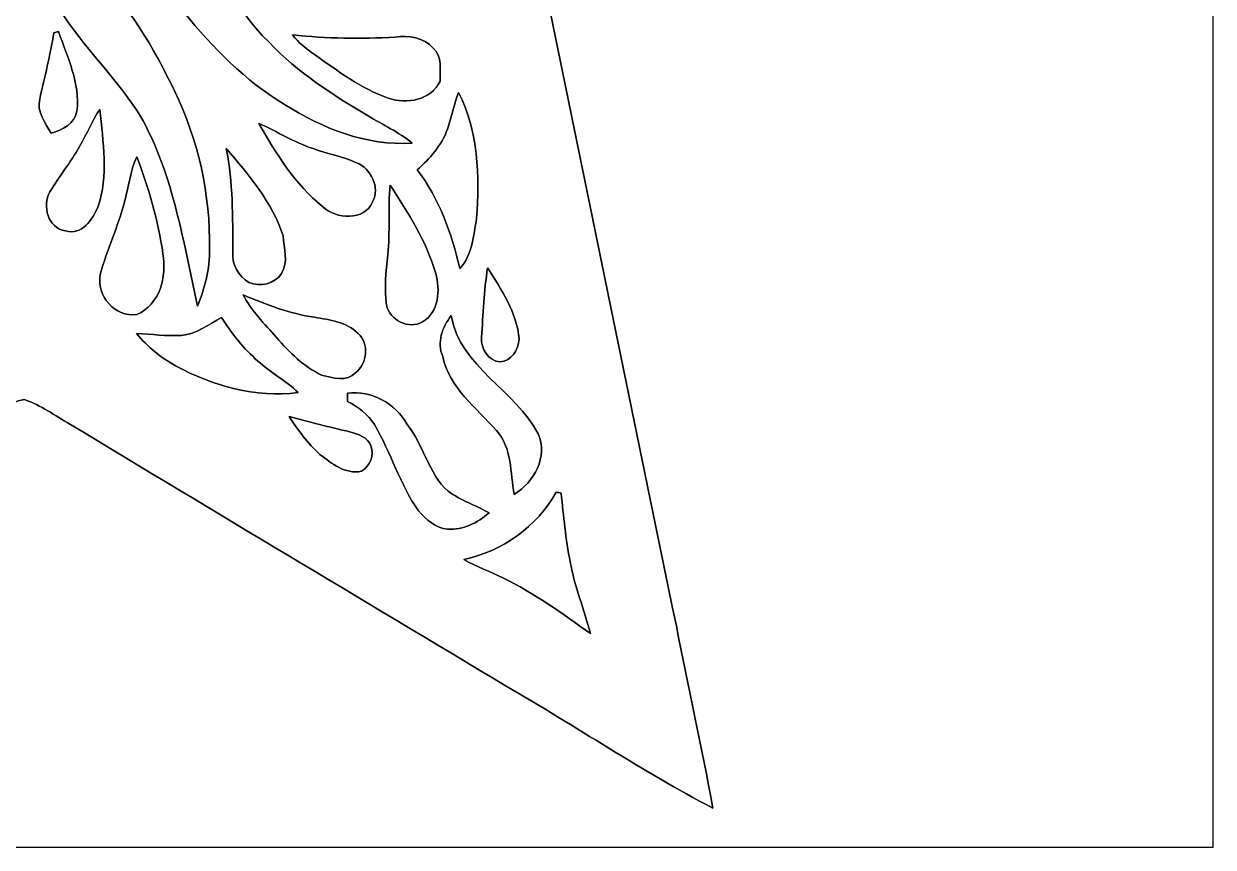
# Model space of a CAD drawing. Header units: centimetres. Extents: x -16.8 to 16.8, y -16.7 to 16.7.
# Drawn here: x 0.01 to 16.77, y -16.67 to -5.06 of the extents above; entities that cross this region are included whole.
import ezdxf

# ---------------------------------------------------------------- set-up
doc = ezdxf.new("R2010")
doc.units = ezdxf.units.CM
doc.header["$MEASUREMENT"] = 0
doc.layers.add('Layer 1', color=7, linetype='Continuous')

msp = doc.modelspace()

# ---------------------------------------------------------------- linework, layer by layer
at = {"layer": 'Layer 1', "color": 7}
for points, knots in [([(-16.77458, 16.66875), (-16.77458, 16.66875), (16.77458, 16.66875), (16.77458, 16.66875), (16.77458, 16.66875), (16.77458, 16.66875), (16.77458, -16.66875), (16.77458, -16.66875), (16.77458, -16.66875), (16.77458, -16.66875), (-16.77458, -16.66875), (-16.77458, -16.66875), (-16.77458, -16.66875), (-16.77458, -16.66875), (-16.77458, 16.66875), (-16.77458, 16.66875), (-16.77458, 16.66875), (-16.77458, 16.66875), (-16.77458, 16.66875), (-16.77458, 16.66875)], [0, 0, 0, 0, 0.16666667, 0.16666667, 0.16666667, 0.16666667, 0.33333333, 0.33333333, 0.33333333, 0.33333333, 0.5, 0.5, 0.5, 0.5, 0.66666667, 0.66666667, 0.66666667, 0.66666667, 1, 1, 1, 1]), ([(-0.05186, 14.8336), (-1.55893, 11.31958), (-3.06246, 7.8038), (-4.56918, 4.28942), (-4.56918, 4.28942), (-7.79992, 3.91583), (-11.0363, 3.59198), (-14.2681, 3.22651), (-14.2681, 3.22651), (-14.74893, 3.17183), (-15.23753, 3.15913), (-15.70778, 3.03495), (-15.70778, 3.03495), (-14.58489, 1.95474), (-13.42496, 0.91334), (-12.29713, -0.16193), (-12.29713, -0.16193), (-10.71598, -1.62631), (-9.15035, -3.10727), (-7.56779, -4.56988), (-7.56779, -4.56988), (-7.48947, -4.63938), (-7.38011, -4.73393), (-7.41821, -4.85387), (-7.41821, -4.85387), (-7.96431, -7.47536), (-8.48995, -10.10144), (-9.03746, -12.72293), (-9.03746, -12.72293), (-9.26042, -13.8557), (-9.51618, -14.98247), (-9.72079, -16.11877), (-9.72079, -16.11877), (-8.77464, -15.62029), (-7.88388, -15.02551), (-6.96031, -14.48788), (-6.96031, -14.48788), (-4.74592, -13.1639), (-2.53189, -11.83922), (-0.3242, -10.50431), (-0.3242, -10.50431), (-0.21519, -10.44998), (-0.10936, -10.36602), (0.01517, -10.35791), (0.01517, -10.35791), (0.24553, -10.43764), (0.44626, -10.58086), (0.65511, -10.70363), (0.65511, -10.70363), (2.70193, -11.93976), (4.75368, -13.16743), (6.80473, -14.39616), (6.80473, -14.39616), (7.78157, -14.96131), (8.72031, -15.59207), (9.71938, -16.11842), (9.71938, -16.11842), (9.56804, -15.25834), (9.36872, -14.40744), (9.20609, -13.54949), (9.20609, -13.54949), (8.59896, -10.61685), (8.00171, -7.68244), (7.3974, -4.74945), (7.3974, -4.74945), (9.28229, -2.96545), (11.1887, -1.20509), (13.08029, 0.57185), (13.08029, 0.57185), (13.95166, 1.39771), (14.85089, 2.19428), (15.70708, 3.0353), (15.70708, 3.0353), (15.36982, 3.15278), (15.00928, 3.15701), (14.65827, 3.1937), (14.65827, 3.1937), (11.29594, 3.56623), (7.93256, 3.92642), (4.56918, 4.28942), (4.56918, 4.28942), (3.06176, 7.8038), (1.56281, 11.32099), (0.05186, 14.8336), (0.05186, 14.8336), (0.02575, 14.8336), (-0.02611, 14.8336), (-0.05186, 14.8336)], [0, 0, 0, 0, 0.04347826, 0.04347826, 0.04347826, 0.04347826, 0.08695652, 0.08695652, 0.08695652, 0.08695652, 0.13043478, 0.13043478, 0.13043478, 0.13043478, 0.17391304, 0.17391304, 0.17391304, 0.17391304, 0.2173913, 0.2173913, 0.2173913, 0.2173913, 0.26086957, 0.26086957, 0.26086957, 0.26086957, 0.30434783, 0.30434783, 0.30434783, 0.30434783, 0.34782609, 0.34782609, 0.34782609, 0.34782609, 0.39130435, 0.39130435, 0.39130435, 0.39130435, 0.43478261, 0.43478261, 0.43478261, 0.43478261, 0.47826087, 0.47826087, 0.47826087, 0.47826087, 0.52173913, 0.52173913, 0.52173913, 0.52173913, 0.56521739, 0.56521739, 0.56521739, 0.56521739, 0.60869565, 0.60869565, 0.60869565, 0.60869565, 0.65217391, 0.65217391, 0.65217391, 0.65217391, 0.69565217, 0.69565217, 0.69565217, 0.69565217, 0.73913043, 0.73913043, 0.73913043, 0.73913043, 0.7826087, 0.7826087, 0.7826087, 0.7826087, 0.82608696, 0.82608696, 0.82608696, 0.82608696, 0.86956522, 0.86956522, 0.86956522, 0.86956522, 0.91304348, 0.91304348, 0.91304348, 0.91304348, 1, 1, 1, 1]), ([(1.53882, -3.54048), (1.50883, -3.37749), (1.65206, -3.20781), (1.81363, -3.19581), (1.81363, -3.19581), (1.98755, -3.25967), (2.12266, -3.40431), (2.24578, -3.53871), (2.24578, -3.53871), (2.69452, -4.10351), (2.93617, -4.81471), (3.46322, -5.32059), (3.46322, -5.32059), (3.86397, -5.74534), (4.36104, -6.06143), (4.85916, -6.35811), (4.85916, -6.35811), (5.06801, -6.48335), (5.29237, -6.58671), (5.48252, -6.74158), (5.48252, -6.74158), (4.83658, -6.78498), (4.21816, -6.5345), (3.68159, -6.19831), (3.68159, -6.19831), (3.12949, -5.8614), (2.66806, -5.39821), (2.26377, -4.89797), (2.26377, -4.89797), (1.95474, -4.4898), (1.61466, -4.06294), (1.53882, -3.54048)], [0, 0, 0, 0, 0.11111111, 0.11111111, 0.11111111, 0.11111111, 0.22222222, 0.22222222, 0.22222222, 0.22222222, 0.33333333, 0.33333333, 0.33333333, 0.33333333, 0.44444444, 0.44444444, 0.44444444, 0.44444444, 0.55555556, 0.55555556, 0.55555556, 0.55555556, 0.66666667, 0.66666667, 0.66666667, 0.66666667, 0.77777778, 0.77777778, 0.77777778, 0.77777778, 1, 1, 1, 1]), ([(0.41628, -4.191), (0.60501, -4.06576), (0.82127, -4.19594), (0.97084, -4.32012), (0.97084, -4.32012), (1.48625, -4.78331), (1.83762, -5.39609), (2.1336, -6.01521), (2.1336, -6.01521), (2.47015, -6.70313), (2.6356, -7.47254), (2.62608, -8.23771), (2.62608, -8.23771), (2.62819, -8.51429), (2.56046, -8.78628), (2.45428, -9.04028), (2.45428, -9.04028), (2.24472, -8.09907), (2.10714, -7.10812), (1.59491, -6.27098), (1.59491, -6.27098), (1.23649, -5.74287), (0.76482, -5.29766), (0.44132, -4.74486), (0.44132, -4.74486), (0.35736, -4.58611), (0.25576, -4.33317), (0.41628, -4.191)], [0, 0, 0, 0, 0.125, 0.125, 0.125, 0.125, 0.25, 0.25, 0.25, 0.25, 0.375, 0.375, 0.375, 0.375, 0.5, 0.5, 0.5, 0.5, 0.625, 0.625, 0.625, 0.625, 0.75, 0.75, 0.75, 0.75, 1, 1, 1, 1]), ([(0.42898, -5.18724), (0.44556, -5.18266), (0.47907, -5.17384), (0.49565, -5.16961), (0.49565, -5.16961), (0.62124, -5.53332), (0.80292, -5.89456), (0.75494, -6.29285), (0.75494, -6.29285), (0.72249, -6.47065), (0.54892, -6.55814), (0.39194, -6.60294), (0.39194, -6.60294), (0.30833, -6.45936), (0.18556, -6.29814), (0.23001, -6.12281), (0.23001, -6.12281), (0.30092, -5.81166), (0.37994, -5.50228), (0.42898, -5.18724)], [0, 0, 0, 0, 0.16666667, 0.16666667, 0.16666667, 0.16666667, 0.33333333, 0.33333333, 0.33333333, 0.33333333, 0.5, 0.5, 0.5, 0.5, 0.66666667, 0.66666667, 0.66666667, 0.66666667, 1, 1, 1, 1]), ([(3.79554, -5.21688), (4.27567, -5.26697), (4.75862, -5.27756), (5.24087, -5.24792), (5.24087, -5.24792), (5.42996, -5.22287), (5.64727, -5.24898), (5.77744, -5.40526), (5.77744, -5.40526), (5.91679, -5.51603), (5.86493, -5.71606), (5.87622, -5.86916), (5.87622, -5.86916), (5.74463, -6.13622), (5.40526, -6.20077), (5.14491, -6.10729), (5.14491, -6.10729), (4.75968, -5.97641), (4.43371, -5.72347), (4.10457, -5.4931), (4.10457, -5.4931), (3.98886, -5.4162), (3.8802, -5.3273), (3.79554, -5.21688)], [0, 0, 0, 0, 0.14285714, 0.14285714, 0.14285714, 0.14285714, 0.28571429, 0.28571429, 0.28571429, 0.28571429, 0.42857143, 0.42857143, 0.42857143, 0.42857143, 0.57142857, 0.57142857, 0.57142857, 0.57142857, 0.71428571, 0.71428571, 0.71428571, 0.71428571, 1, 1, 1, 1]), ([(5.97923, -6.54791), (6.03391, -6.37469), (6.06954, -6.19584), (6.13622, -6.02686), (6.13622, -6.02686), (6.41315, -6.57119), (6.43079, -7.20725), (6.39022, -7.80309), (6.39022, -7.80309), (6.34506, -8.0451), (6.32848, -8.31956), (6.15491, -8.51076), (6.15491, -8.51076), (6.03356, -8.01582), (5.86705, -7.52546), (5.55061, -7.11835), (5.55061, -7.11835), (5.73017, -6.96136), (5.89668, -6.7758), (5.97923, -6.54791)], [0, 0, 0, 0, 0.16666667, 0.16666667, 0.16666667, 0.16666667, 0.33333333, 0.33333333, 0.33333333, 0.33333333, 0.5, 0.5, 0.5, 0.5, 0.66666667, 0.66666667, 0.66666667, 0.66666667, 1, 1, 1, 1]), ([(0.79163, -6.79062), (0.89641, -6.62093), (0.96167, -6.42902), (1.07985, -6.26745), (1.07985, -6.26745), (1.11831, -6.72112), (1.2065, -7.20266), (1.04916, -7.64328), (1.04916, -7.64328), (0.97543, -7.82426), (0.82479, -8.04616), (0.59337, -7.97877), (0.59337, -7.97877), (0.34713, -7.9442), (0.26211, -7.62494), (0.375, -7.42985), (0.375, -7.42985), (0.50553, -7.21113), (0.6664, -7.01252), (0.79163, -6.79062)], [0, 0, 0, 0, 0.16666667, 0.16666667, 0.16666667, 0.16666667, 0.33333333, 0.33333333, 0.33333333, 0.33333333, 0.5, 0.5, 0.5, 0.5, 0.66666667, 0.66666667, 0.66666667, 0.66666667, 1, 1, 1, 1]), ([(3.3214, -6.46606), (3.57717, -6.58001), (3.81706, -6.731), (4.08411, -6.82025), (4.08411, -6.82025), (4.2866, -6.89151), (4.49968, -6.93173), (4.69724, -7.01816), (4.69724, -7.01816), (4.90044, -7.0993), (5.03096, -7.36741), (4.92407, -7.56885), (4.92407, -7.56885), (4.81012, -7.84331), (4.40584, -7.81897), (4.21781, -7.63482), (4.21781, -7.63482), (3.83258, -7.32402), (3.56129, -6.89398), (3.3214, -6.46606)], [0, 0, 0, 0, 0.16666667, 0.16666667, 0.16666667, 0.16666667, 0.33333333, 0.33333333, 0.33333333, 0.33333333, 0.5, 0.5, 0.5, 0.5, 0.66666667, 0.66666667, 0.66666667, 0.66666667, 1, 1, 1, 1]), ([(2.85997, -6.81849), (3.17923, -7.18714), (3.50908, -7.57802), (3.66183, -8.04933), (3.66183, -8.04933), (3.677, -8.21937), (3.73733, -8.42116), (3.63996, -8.57885), (3.63996, -8.57885), (3.5493, -8.72984), (3.33657, -8.77429), (3.18029, -8.70867), (3.18029, -8.70867), (3.03459, -8.61977), (2.93229, -8.44797), (2.95451, -8.27264), (2.95451, -8.27264), (2.94993, -7.7851), (2.95734, -7.29791), (2.85997, -6.81849)], [0, 0, 0, 0, 0.16666667, 0.16666667, 0.16666667, 0.16666667, 0.33333333, 0.33333333, 0.33333333, 0.33333333, 0.5, 0.5, 0.5, 0.5, 0.66666667, 0.66666667, 0.66666667, 0.66666667, 1, 1, 1, 1]), ([(1.42487, -7.57484), (1.48414, -7.36212), (1.50424, -7.13705), (1.60055, -6.93632), (1.60055, -6.93632), (1.76812, -7.37764), (1.90182, -7.83519), (1.9685, -8.30333), (1.9685, -8.30333), (2.01789, -8.6233), (1.9304, -9.02088), (1.59949, -9.15776), (1.59949, -9.15776), (1.29187, -9.20362), (1.02129, -8.89318), (1.08444, -8.59367), (1.08444, -8.59367), (1.17687, -8.24724), (1.33456, -7.92198), (1.42487, -7.57484)], [0, 0, 0, 0, 0.16666667, 0.16666667, 0.16666667, 0.16666667, 0.33333333, 0.33333333, 0.33333333, 0.33333333, 0.5, 0.5, 0.5, 0.5, 0.66666667, 0.66666667, 0.66666667, 0.66666667, 1, 1, 1, 1]), ([(5.17207, -7.33319), (5.4229, -7.72654), (5.68431, -8.12553), (5.81342, -8.5792), (5.81342, -8.5792), (5.87939, -8.81133), (5.85964, -9.12812), (5.62857, -9.26289), (5.62857, -9.26289), (5.4296, -9.37719), (5.16819, -9.23607), (5.11845, -9.02723), (5.11845, -9.02723), (5.08776, -8.79087), (5.10857, -8.55345), (5.1375, -8.3185), (5.1375, -8.3185), (5.17384, -7.99077), (5.1375, -7.66057), (5.17207, -7.33319)], [0, 0, 0, 0, 0.16666667, 0.16666667, 0.16666667, 0.16666667, 0.33333333, 0.33333333, 0.33333333, 0.33333333, 0.5, 0.5, 0.5, 0.5, 0.66666667, 0.66666667, 0.66666667, 0.66666667, 1, 1, 1, 1]), ([(6.45795, -9.48408), (6.48476, -9.15599), (6.49076, -8.82509), (6.54544, -8.50018), (6.54544, -8.50018), (6.73735, -8.81168), (6.96031, -9.12848), (6.98959, -9.5056), (6.98959, -9.5056), (6.98288, -9.65271), (6.88022, -9.81745), (6.72042, -9.82451), (6.72042, -9.82451), (6.55144, -9.81816), (6.45089, -9.63824), (6.45795, -9.48408)], [0, 0, 0, 0, 0.2, 0.2, 0.2, 0.2, 0.4, 0.4, 0.4, 0.4, 0.6, 0.6, 0.6, 0.6, 1, 1, 1, 1]), ([(3.0988, -8.88294), (3.42336, -9.01735), (3.75426, -9.14894), (4.10492, -9.19692), (4.10492, -9.19692), (4.31765, -9.23713), (4.55965, -9.26077), (4.7184, -9.42799), (4.7184, -9.42799), (4.87856, -9.56557), (4.85034, -9.85167), (4.68559, -9.9762), (4.68559, -9.9762), (4.56847, -10.11096), (4.3494, -10.05734), (4.20511, -10.01148), (4.20511, -10.01148), (3.9497, -9.89683), (3.75003, -9.69045), (3.56941, -9.48302), (3.56941, -9.48302), (3.40219, -9.29146), (3.21663, -9.11084), (3.0988, -8.88294)], [0, 0, 0, 0, 0.14285714, 0.14285714, 0.14285714, 0.14285714, 0.28571429, 0.28571429, 0.28571429, 0.28571429, 0.42857143, 0.42857143, 0.42857143, 0.42857143, 0.57142857, 0.57142857, 0.57142857, 0.57142857, 0.71428571, 0.71428571, 0.71428571, 0.71428571, 1, 1, 1, 1]), ([(2.22814, -9.45374), (2.43981, -9.43504), (2.61373, -9.30063), (2.79329, -9.20115), (2.79329, -9.20115), (2.9397, -9.42516), (3.10339, -9.64036), (3.30764, -9.81534), (3.30764, -9.81534), (3.48474, -9.97867), (3.70276, -10.09191), (3.87632, -10.25948), (3.87632, -10.25948), (3.27448, -10.33498), (2.67264, -10.16741), (2.14665, -9.88307), (2.14665, -9.88307), (1.9371, -9.76595), (1.7459, -9.61425), (1.59702, -9.42552), (1.59702, -9.42552), (1.80728, -9.43857), (2.01648, -9.46326), (2.22814, -9.45374)], [0, 0, 0, 0, 0.14285714, 0.14285714, 0.14285714, 0.14285714, 0.28571429, 0.28571429, 0.28571429, 0.28571429, 0.42857143, 0.42857143, 0.42857143, 0.42857143, 0.57142857, 0.57142857, 0.57142857, 0.57142857, 0.71428571, 0.71428571, 0.71428571, 0.71428571, 1, 1, 1, 1]), ([(5.91326, -9.75254), (5.82507, -9.55005), (5.9055, -9.33556), (6.03144, -9.17434), (6.03144, -9.17434), (6.15985, -9.90988), (6.93773, -10.21927), (7.25629, -10.84298), (7.25629, -10.84298), (7.40128, -11.16401), (7.20019, -11.5249), (6.91974, -11.69458), (6.91974, -11.69458), (6.86117, -11.3919), (6.89187, -11.03736), (6.66926, -10.79253), (6.66926, -10.79253), (6.38704, -10.47327), (6.00534, -10.19528), (5.91326, -9.75254)], [0, 0, 0, 0, 0.16666667, 0.16666667, 0.16666667, 0.16666667, 0.33333333, 0.33333333, 0.33333333, 0.33333333, 0.5, 0.5, 0.5, 0.5, 0.66666667, 0.66666667, 0.66666667, 0.66666667, 1, 1, 1, 1]), ([(4.56882, -10.2683), (4.91278, -10.21927), (5.24157, -10.414), (5.41232, -10.70928), (5.41232, -10.70928), (5.64339, -10.99961), (5.70689, -11.39578), (5.9877, -11.65049), (5.9877, -11.65049), (6.16514, -11.77749), (6.37469, -11.84875), (6.56555, -11.95282), (6.56555, -11.95282), (6.40503, -12.09463), (6.20254, -12.20294), (5.98064, -12.1853), (5.98064, -12.1853), (5.81413, -12.16695), (5.67478, -12.05195), (5.57142, -11.92812), (5.57142, -11.92812), (5.30825, -11.55206), (5.1816, -11.10368), (4.94912, -10.71139), (4.94912, -10.71139), (4.86057, -10.56322), (4.71946, -10.46233), (4.56953, -10.38507), (4.56953, -10.38507), (4.56918, -10.35579), (4.56882, -10.29758), (4.56882, -10.2683)], [0, 0, 0, 0, 0.11111111, 0.11111111, 0.11111111, 0.11111111, 0.22222222, 0.22222222, 0.22222222, 0.22222222, 0.33333333, 0.33333333, 0.33333333, 0.33333333, 0.44444444, 0.44444444, 0.44444444, 0.44444444, 0.55555556, 0.55555556, 0.55555556, 0.55555556, 0.66666667, 0.66666667, 0.66666667, 0.66666667, 0.77777778, 0.77777778, 0.77777778, 0.77777778, 1, 1, 1, 1]), ([(3.74544, -10.59709), (4.03154, -10.66906), (4.31518, -10.74808), (4.6034, -10.81334), (4.6034, -10.81334), (4.72017, -10.84086), (4.85422, -10.88849), (4.89973, -11.01196), (4.89973, -11.01196), (4.95547, -11.14707), (4.8828, -11.29736), (4.76638, -11.36862), (4.76638, -11.36862), (4.53707, -11.41412), (4.34728, -11.25961), (4.18006, -11.13084), (4.18006, -11.13084), (4.00861, -10.97668), (3.87421, -10.78653), (3.74544, -10.59709)], [0, 0, 0, 0, 0.16666667, 0.16666667, 0.16666667, 0.16666667, 0.33333333, 0.33333333, 0.33333333, 0.33333333, 0.5, 0.5, 0.5, 0.5, 0.66666667, 0.66666667, 0.66666667, 0.66666667, 1, 1, 1, 1]), ([(7.51381, -11.66424), (7.5311, -11.66707), (7.56532, -11.67271), (7.58261, -11.67589), (7.58261, -11.67589), (7.61647, -12.00044), (7.64258, -12.32676), (7.71031, -12.64708), (7.71031, -12.64708), (7.76993, -12.9921), (7.90716, -13.31666), (7.99359, -13.65497), (7.99359, -13.65497), (7.59777, -13.37733), (7.2069, -13.08735), (6.77016, -12.87674), (6.77016, -12.87674), (6.58601, -12.78149), (6.38881, -12.71446), (6.20818, -12.61216), (6.20818, -12.61216), (6.75499, -12.49751), (7.23794, -12.15108), (7.51381, -11.66424)], [0, 0, 0, 0, 0.14285714, 0.14285714, 0.14285714, 0.14285714, 0.28571429, 0.28571429, 0.28571429, 0.28571429, 0.42857143, 0.42857143, 0.42857143, 0.42857143, 0.57142857, 0.57142857, 0.57142857, 0.57142857, 0.71428571, 0.71428571, 0.71428571, 0.71428571, 1, 1, 1, 1])]:
    msp.add_open_spline(points, degree=3, knots=knots, dxfattribs=at)
at = {"layer": 'Layer 1', "color": 251}
for points, knots in [([(-0.05186, 14.8336), (-0.02611, 14.8336), (0.02575, 14.8336), (0.05186, 14.8336), (0.05186, 14.8336), (1.56281, 11.32099), (3.06176, 7.8038), (4.56918, 4.28942), (4.56918, 4.28942), (7.93256, 3.92642), (11.29594, 3.56623), (14.65827, 3.1937), (14.65827, 3.1937), (15.00928, 3.15701), (15.36982, 3.15278), (15.70708, 3.0353), (15.70708, 3.0353), (14.85089, 2.19428), (13.95166, 1.39771), (13.08029, 0.57185), (13.08029, 0.57185), (11.1887, -1.20509), (9.28229, -2.96545), (7.3974, -4.74945), (7.3974, -4.74945), (8.00171, -7.68244), (8.59896, -10.61685), (9.20609, -13.54949), (9.20609, -13.54949), (9.36872, -14.40744), (9.56804, -15.25834), (9.71938, -16.11842), (9.71938, -16.11842), (8.72031, -15.59207), (7.78157, -14.96131), (6.80473, -14.39616), (6.80473, -14.39616), (4.75368, -13.16743), (2.70193, -11.93976), (0.65511, -10.70363), (0.65511, -10.70363), (0.44626, -10.58086), (0.24553, -10.43764), (0.01517, -10.35791), (0.01517, -10.35791), (-0.10936, -10.36602), (-0.21519, -10.44998), (-0.3242, -10.50431), (-0.3242, -10.50431), (-2.53189, -11.83922), (-4.74592, -13.1639), (-6.96031, -14.48788), (-6.96031, -14.48788), (-7.88388, -15.02551), (-8.77464, -15.62029), (-9.72079, -16.11877), (-9.72079, -16.11877), (-9.51618, -14.98247), (-9.26042, -13.8557), (-9.03746, -12.72293), (-9.03746, -12.72293), (-8.48995, -10.10144), (-7.96431, -7.47536), (-7.41821, -4.85387), (-7.41821, -4.85387), (-7.38011, -4.73393), (-7.48947, -4.63938), (-7.56779, -4.56988), (-7.56779, -4.56988), (-9.15035, -3.10727), (-10.71598, -1.62631), (-12.29713, -0.16193), (-12.29713, -0.16193), (-13.42496, 0.91334), (-14.58489, 1.95474), (-15.70778, 3.03495), (-15.70778, 3.03495), (-15.23753, 3.15913), (-14.74893, 3.17183), (-14.2681, 3.22651), (-14.2681, 3.22651), (-11.0363, 3.59198), (-7.79992, 3.91583), (-4.56918, 4.28942), (-4.56918, 4.28942), (-3.06246, 7.8038), (-1.55893, 11.31958), (-0.05186, 14.8336), (-0.05186, 14.8336), (-0.05186, 14.8336), (-0.05186, 14.8336), (-0.05186, 14.8336)], [0, 0, 0, 0, 0.04166667, 0.04166667, 0.04166667, 0.04166667, 0.08333333, 0.08333333, 0.08333333, 0.08333333, 0.125, 0.125, 0.125, 0.125, 0.16666667, 0.16666667, 0.16666667, 0.16666667, 0.20833333, 0.20833333, 0.20833333, 0.20833333, 0.25, 0.25, 0.25, 0.25, 0.29166667, 0.29166667, 0.29166667, 0.29166667, 0.33333333, 0.33333333, 0.33333333, 0.33333333, 0.375, 0.375, 0.375, 0.375, 0.41666667, 0.41666667, 0.41666667, 0.41666667, 0.45833333, 0.45833333, 0.45833333, 0.45833333, 0.5, 0.5, 0.5, 0.5, 0.54166667, 0.54166667, 0.54166667, 0.54166667, 0.58333333, 0.58333333, 0.58333333, 0.58333333, 0.625, 0.625, 0.625, 0.625, 0.66666667, 0.66666667, 0.66666667, 0.66666667, 0.70833333, 0.70833333, 0.70833333, 0.70833333, 0.75, 0.75, 0.75, 0.75, 0.79166667, 0.79166667, 0.79166667, 0.79166667, 0.83333333, 0.83333333, 0.83333333, 0.83333333, 0.875, 0.875, 0.875, 0.875, 0.91666667, 0.91666667, 0.91666667, 0.91666667, 1, 1, 1, 1]), ([(1.53882, -3.54048), (1.61466, -4.06294), (1.95474, -4.4898), (2.26377, -4.89797), (2.26377, -4.89797), (2.66806, -5.39821), (3.12949, -5.8614), (3.68159, -6.19831), (3.68159, -6.19831), (4.21816, -6.5345), (4.83658, -6.78498), (5.48252, -6.74158), (5.48252, -6.74158), (5.29237, -6.58671), (5.06801, -6.48335), (4.85916, -6.35811), (4.85916, -6.35811), (4.36104, -6.06143), (3.86397, -5.74534), (3.46322, -5.32059), (3.46322, -5.32059), (2.93617, -4.81471), (2.69452, -4.10351), (2.24578, -3.53871), (2.24578, -3.53871), (2.12266, -3.40431), (1.98755, -3.25967), (1.81363, -3.19581), (1.81363, -3.19581), (1.65206, -3.20781), (1.50883, -3.37749), (1.53882, -3.54048), (1.53882, -3.54048), (1.53882, -3.54048), (1.53882, -3.54048), (1.53882, -3.54048)], [0, 0, 0, 0, 0.1, 0.1, 0.1, 0.1, 0.2, 0.2, 0.2, 0.2, 0.3, 0.3, 0.3, 0.3, 0.4, 0.4, 0.4, 0.4, 0.5, 0.5, 0.5, 0.5, 0.6, 0.6, 0.6, 0.6, 0.7, 0.7, 0.7, 0.7, 0.8, 0.8, 0.8, 0.8, 1, 1, 1, 1]), ([(0.41628, -4.191), (0.25576, -4.33317), (0.35736, -4.58611), (0.44132, -4.74486), (0.44132, -4.74486), (0.76482, -5.29766), (1.23649, -5.74287), (1.59491, -6.27098), (1.59491, -6.27098), (2.10714, -7.10812), (2.24472, -8.09907), (2.45428, -9.04028), (2.45428, -9.04028), (2.56046, -8.78628), (2.62819, -8.51429), (2.62608, -8.23771), (2.62608, -8.23771), (2.6356, -7.47254), (2.47015, -6.70313), (2.1336, -6.01521), (2.1336, -6.01521), (1.83762, -5.39609), (1.48625, -4.78331), (0.97084, -4.32012), (0.97084, -4.32012), (0.82127, -4.19594), (0.60501, -4.06576), (0.41628, -4.191), (0.41628, -4.191), (0.41628, -4.191), (0.41628, -4.191), (0.41628, -4.191)], [0, 0, 0, 0, 0.11111111, 0.11111111, 0.11111111, 0.11111111, 0.22222222, 0.22222222, 0.22222222, 0.22222222, 0.33333333, 0.33333333, 0.33333333, 0.33333333, 0.44444444, 0.44444444, 0.44444444, 0.44444444, 0.55555556, 0.55555556, 0.55555556, 0.55555556, 0.66666667, 0.66666667, 0.66666667, 0.66666667, 0.77777778, 0.77777778, 0.77777778, 0.77777778, 1, 1, 1, 1]), ([(0.42898, -5.18724), (0.37994, -5.50228), (0.30092, -5.81166), (0.23001, -6.12281), (0.23001, -6.12281), (0.18556, -6.29814), (0.30833, -6.45936), (0.39194, -6.60294), (0.39194, -6.60294), (0.54892, -6.55814), (0.72249, -6.47065), (0.75494, -6.29285), (0.75494, -6.29285), (0.80292, -5.89456), (0.62124, -5.53332), (0.49565, -5.16961), (0.49565, -5.16961), (0.47907, -5.17384), (0.44556, -5.18266), (0.42898, -5.18724), (0.42898, -5.18724), (0.42898, -5.18724), (0.42898, -5.18724), (0.42898, -5.18724)], [0, 0, 0, 0, 0.14285714, 0.14285714, 0.14285714, 0.14285714, 0.28571429, 0.28571429, 0.28571429, 0.28571429, 0.42857143, 0.42857143, 0.42857143, 0.42857143, 0.57142857, 0.57142857, 0.57142857, 0.57142857, 0.71428571, 0.71428571, 0.71428571, 0.71428571, 1, 1, 1, 1]), ([(3.79554, -5.21688), (3.8802, -5.3273), (3.98886, -5.4162), (4.10457, -5.4931), (4.10457, -5.4931), (4.43371, -5.72347), (4.75968, -5.97641), (5.14491, -6.10729), (5.14491, -6.10729), (5.40526, -6.20077), (5.74463, -6.13622), (5.87622, -5.86916), (5.87622, -5.86916), (5.86493, -5.71606), (5.91679, -5.51603), (5.77744, -5.40526), (5.77744, -5.40526), (5.64727, -5.24898), (5.42996, -5.22287), (5.24087, -5.24792), (5.24087, -5.24792), (4.75862, -5.27756), (4.27567, -5.26697), (3.79554, -5.21688), (3.79554, -5.21688), (3.79554, -5.21688), (3.79554, -5.21688), (3.79554, -5.21688)], [0, 0, 0, 0, 0.125, 0.125, 0.125, 0.125, 0.25, 0.25, 0.25, 0.25, 0.375, 0.375, 0.375, 0.375, 0.5, 0.5, 0.5, 0.5, 0.625, 0.625, 0.625, 0.625, 0.75, 0.75, 0.75, 0.75, 1, 1, 1, 1]), ([(5.97923, -6.54791), (5.89668, -6.7758), (5.73017, -6.96136), (5.55061, -7.11835), (5.55061, -7.11835), (5.86705, -7.52546), (6.03356, -8.01582), (6.15491, -8.51076), (6.15491, -8.51076), (6.32848, -8.31956), (6.34506, -8.0451), (6.39022, -7.80309), (6.39022, -7.80309), (6.43079, -7.20725), (6.41315, -6.57119), (6.13622, -6.02686), (6.13622, -6.02686), (6.06954, -6.19584), (6.03391, -6.37469), (5.97923, -6.54791), (5.97923, -6.54791), (5.97923, -6.54791), (5.97923, -6.54791), (5.97923, -6.54791)], [0, 0, 0, 0, 0.14285714, 0.14285714, 0.14285714, 0.14285714, 0.28571429, 0.28571429, 0.28571429, 0.28571429, 0.42857143, 0.42857143, 0.42857143, 0.42857143, 0.57142857, 0.57142857, 0.57142857, 0.57142857, 0.71428571, 0.71428571, 0.71428571, 0.71428571, 1, 1, 1, 1]), ([(0.79163, -6.79062), (0.6664, -7.01252), (0.50553, -7.21113), (0.375, -7.42985), (0.375, -7.42985), (0.26211, -7.62494), (0.34713, -7.9442), (0.59337, -7.97877), (0.59337, -7.97877), (0.82479, -8.04616), (0.97543, -7.82426), (1.04916, -7.64328), (1.04916, -7.64328), (1.2065, -7.20266), (1.11831, -6.72112), (1.07985, -6.26745), (1.07985, -6.26745), (0.96167, -6.42902), (0.89641, -6.62093), (0.79163, -6.79062), (0.79163, -6.79062), (0.79163, -6.79062), (0.79163, -6.79062), (0.79163, -6.79062)], [0, 0, 0, 0, 0.14285714, 0.14285714, 0.14285714, 0.14285714, 0.28571429, 0.28571429, 0.28571429, 0.28571429, 0.42857143, 0.42857143, 0.42857143, 0.42857143, 0.57142857, 0.57142857, 0.57142857, 0.57142857, 0.71428571, 0.71428571, 0.71428571, 0.71428571, 1, 1, 1, 1]), ([(3.3214, -6.46606), (3.56129, -6.89398), (3.83258, -7.32402), (4.21781, -7.63482), (4.21781, -7.63482), (4.40584, -7.81897), (4.81012, -7.84331), (4.92407, -7.56885), (4.92407, -7.56885), (5.03096, -7.36741), (4.90044, -7.0993), (4.69724, -7.01816), (4.69724, -7.01816), (4.49968, -6.93173), (4.2866, -6.89151), (4.08411, -6.82025), (4.08411, -6.82025), (3.81706, -6.731), (3.57717, -6.58001), (3.3214, -6.46606), (3.3214, -6.46606), (3.3214, -6.46606), (3.3214, -6.46606), (3.3214, -6.46606)], [0, 0, 0, 0, 0.14285714, 0.14285714, 0.14285714, 0.14285714, 0.28571429, 0.28571429, 0.28571429, 0.28571429, 0.42857143, 0.42857143, 0.42857143, 0.42857143, 0.57142857, 0.57142857, 0.57142857, 0.57142857, 0.71428571, 0.71428571, 0.71428571, 0.71428571, 1, 1, 1, 1]), ([(2.85997, -6.81849), (2.95734, -7.29791), (2.94993, -7.7851), (2.95451, -8.27264), (2.95451, -8.27264), (2.93229, -8.44797), (3.03459, -8.61977), (3.18029, -8.70867), (3.18029, -8.70867), (3.33657, -8.77429), (3.5493, -8.72984), (3.63996, -8.57885), (3.63996, -8.57885), (3.73733, -8.42116), (3.677, -8.21937), (3.66183, -8.04933), (3.66183, -8.04933), (3.50908, -7.57802), (3.17923, -7.18714), (2.85997, -6.81849), (2.85997, -6.81849), (2.85997, -6.81849), (2.85997, -6.81849), (2.85997, -6.81849)], [0, 0, 0, 0, 0.14285714, 0.14285714, 0.14285714, 0.14285714, 0.28571429, 0.28571429, 0.28571429, 0.28571429, 0.42857143, 0.42857143, 0.42857143, 0.42857143, 0.57142857, 0.57142857, 0.57142857, 0.57142857, 0.71428571, 0.71428571, 0.71428571, 0.71428571, 1, 1, 1, 1]), ([(1.42487, -7.57484), (1.33456, -7.92198), (1.17687, -8.24724), (1.08444, -8.59367), (1.08444, -8.59367), (1.02129, -8.89318), (1.29187, -9.20362), (1.59949, -9.15776), (1.59949, -9.15776), (1.9304, -9.02088), (2.01789, -8.6233), (1.9685, -8.30333), (1.9685, -8.30333), (1.90182, -7.83519), (1.76812, -7.37764), (1.60055, -6.93632), (1.60055, -6.93632), (1.50424, -7.13705), (1.48414, -7.36212), (1.42487, -7.57484), (1.42487, -7.57484), (1.42487, -7.57484), (1.42487, -7.57484), (1.42487, -7.57484)], [0, 0, 0, 0, 0.14285714, 0.14285714, 0.14285714, 0.14285714, 0.28571429, 0.28571429, 0.28571429, 0.28571429, 0.42857143, 0.42857143, 0.42857143, 0.42857143, 0.57142857, 0.57142857, 0.57142857, 0.57142857, 0.71428571, 0.71428571, 0.71428571, 0.71428571, 1, 1, 1, 1]), ([(5.17207, -7.33319), (5.1375, -7.66057), (5.17384, -7.99077), (5.1375, -8.3185), (5.1375, -8.3185), (5.10857, -8.55345), (5.08776, -8.79087), (5.11845, -9.02723), (5.11845, -9.02723), (5.16819, -9.23607), (5.4296, -9.37719), (5.62857, -9.26289), (5.62857, -9.26289), (5.85964, -9.12812), (5.87939, -8.81133), (5.81342, -8.5792), (5.81342, -8.5792), (5.68431, -8.12553), (5.4229, -7.72654), (5.17207, -7.33319), (5.17207, -7.33319), (5.17207, -7.33319), (5.17207, -7.33319), (5.17207, -7.33319)], [0, 0, 0, 0, 0.14285714, 0.14285714, 0.14285714, 0.14285714, 0.28571429, 0.28571429, 0.28571429, 0.28571429, 0.42857143, 0.42857143, 0.42857143, 0.42857143, 0.57142857, 0.57142857, 0.57142857, 0.57142857, 0.71428571, 0.71428571, 0.71428571, 0.71428571, 1, 1, 1, 1]), ([(6.45795, -9.48408), (6.45089, -9.63824), (6.55144, -9.81816), (6.72042, -9.82451), (6.72042, -9.82451), (6.88022, -9.81745), (6.98288, -9.65271), (6.98959, -9.5056), (6.98959, -9.5056), (6.96031, -9.12848), (6.73735, -8.81168), (6.54544, -8.50018), (6.54544, -8.50018), (6.49076, -8.82509), (6.48476, -9.15599), (6.45795, -9.48408), (6.45795, -9.48408), (6.45795, -9.48408), (6.45795, -9.48408), (6.45795, -9.48408)], [0, 0, 0, 0, 0.16666667, 0.16666667, 0.16666667, 0.16666667, 0.33333333, 0.33333333, 0.33333333, 0.33333333, 0.5, 0.5, 0.5, 0.5, 0.66666667, 0.66666667, 0.66666667, 0.66666667, 1, 1, 1, 1]), ([(3.0988, -8.88294), (3.21663, -9.11084), (3.40219, -9.29146), (3.56941, -9.48302), (3.56941, -9.48302), (3.75003, -9.69045), (3.9497, -9.89683), (4.20511, -10.01148), (4.20511, -10.01148), (4.3494, -10.05734), (4.56847, -10.11096), (4.68559, -9.9762), (4.68559, -9.9762), (4.85034, -9.85167), (4.87856, -9.56557), (4.7184, -9.42799), (4.7184, -9.42799), (4.55965, -9.26077), (4.31765, -9.23713), (4.10492, -9.19692), (4.10492, -9.19692), (3.75426, -9.14894), (3.42336, -9.01735), (3.0988, -8.88294), (3.0988, -8.88294), (3.0988, -8.88294), (3.0988, -8.88294), (3.0988, -8.88294)], [0, 0, 0, 0, 0.125, 0.125, 0.125, 0.125, 0.25, 0.25, 0.25, 0.25, 0.375, 0.375, 0.375, 0.375, 0.5, 0.5, 0.5, 0.5, 0.625, 0.625, 0.625, 0.625, 0.75, 0.75, 0.75, 0.75, 1, 1, 1, 1]), ([(2.22814, -9.45374), (2.01648, -9.46326), (1.80728, -9.43857), (1.59702, -9.42552), (1.59702, -9.42552), (1.7459, -9.61425), (1.9371, -9.76595), (2.14665, -9.88307), (2.14665, -9.88307), (2.67264, -10.16741), (3.27448, -10.33498), (3.87632, -10.25948), (3.87632, -10.25948), (3.70276, -10.09191), (3.48474, -9.97867), (3.30764, -9.81534), (3.30764, -9.81534), (3.10339, -9.64036), (2.9397, -9.42516), (2.79329, -9.20115), (2.79329, -9.20115), (2.61373, -9.30063), (2.43981, -9.43504), (2.22814, -9.45374), (2.22814, -9.45374), (2.22814, -9.45374), (2.22814, -9.45374), (2.22814, -9.45374)], [0, 0, 0, 0, 0.125, 0.125, 0.125, 0.125, 0.25, 0.25, 0.25, 0.25, 0.375, 0.375, 0.375, 0.375, 0.5, 0.5, 0.5, 0.5, 0.625, 0.625, 0.625, 0.625, 0.75, 0.75, 0.75, 0.75, 1, 1, 1, 1]), ([(5.91326, -9.75254), (6.00534, -10.19528), (6.38704, -10.47327), (6.66926, -10.79253), (6.66926, -10.79253), (6.89187, -11.03736), (6.86117, -11.3919), (6.91974, -11.69458), (6.91974, -11.69458), (7.20019, -11.5249), (7.40128, -11.16401), (7.25629, -10.84298), (7.25629, -10.84298), (6.93773, -10.21927), (6.15985, -9.90988), (6.03144, -9.17434), (6.03144, -9.17434), (5.9055, -9.33556), (5.82507, -9.55005), (5.91326, -9.75254), (5.91326, -9.75254), (5.91326, -9.75254), (5.91326, -9.75254), (5.91326, -9.75254)], [0, 0, 0, 0, 0.14285714, 0.14285714, 0.14285714, 0.14285714, 0.28571429, 0.28571429, 0.28571429, 0.28571429, 0.42857143, 0.42857143, 0.42857143, 0.42857143, 0.57142857, 0.57142857, 0.57142857, 0.57142857, 0.71428571, 0.71428571, 0.71428571, 0.71428571, 1, 1, 1, 1]), ([(4.56882, -10.2683), (4.56882, -10.29758), (4.56918, -10.35579), (4.56953, -10.38507), (4.56953, -10.38507), (4.71946, -10.46233), (4.86057, -10.56322), (4.94912, -10.71139), (4.94912, -10.71139), (5.1816, -11.10368), (5.30825, -11.55206), (5.57142, -11.92812), (5.57142, -11.92812), (5.67478, -12.05195), (5.81413, -12.16695), (5.98064, -12.1853), (5.98064, -12.1853), (6.20254, -12.20294), (6.40503, -12.09463), (6.56555, -11.95282), (6.56555, -11.95282), (6.37469, -11.84875), (6.16514, -11.77749), (5.9877, -11.65049), (5.9877, -11.65049), (5.70689, -11.39578), (5.64339, -10.99961), (5.41232, -10.70928), (5.41232, -10.70928), (5.24157, -10.414), (4.91278, -10.21927), (4.56882, -10.2683), (4.56882, -10.2683), (4.56882, -10.2683), (4.56882, -10.2683), (4.56882, -10.2683)], [0, 0, 0, 0, 0.1, 0.1, 0.1, 0.1, 0.2, 0.2, 0.2, 0.2, 0.3, 0.3, 0.3, 0.3, 0.4, 0.4, 0.4, 0.4, 0.5, 0.5, 0.5, 0.5, 0.6, 0.6, 0.6, 0.6, 0.7, 0.7, 0.7, 0.7, 0.8, 0.8, 0.8, 0.8, 1, 1, 1, 1]), ([(3.74544, -10.59709), (3.87421, -10.78653), (4.00861, -10.97668), (4.18006, -11.13084), (4.18006, -11.13084), (4.34728, -11.25961), (4.53707, -11.41412), (4.76638, -11.36862), (4.76638, -11.36862), (4.8828, -11.29736), (4.95547, -11.14707), (4.89973, -11.01196), (4.89973, -11.01196), (4.85422, -10.88849), (4.72017, -10.84086), (4.6034, -10.81334), (4.6034, -10.81334), (4.31518, -10.74808), (4.03154, -10.66906), (3.74544, -10.59709), (3.74544, -10.59709), (3.74544, -10.59709), (3.74544, -10.59709), (3.74544, -10.59709)], [0, 0, 0, 0, 0.14285714, 0.14285714, 0.14285714, 0.14285714, 0.28571429, 0.28571429, 0.28571429, 0.28571429, 0.42857143, 0.42857143, 0.42857143, 0.42857143, 0.57142857, 0.57142857, 0.57142857, 0.57142857, 0.71428571, 0.71428571, 0.71428571, 0.71428571, 1, 1, 1, 1]), ([(7.51381, -11.66424), (7.23794, -12.15108), (6.75499, -12.49751), (6.20818, -12.61216), (6.20818, -12.61216), (6.38881, -12.71446), (6.58601, -12.78149), (6.77016, -12.87674), (6.77016, -12.87674), (7.2069, -13.08735), (7.59777, -13.37733), (7.99359, -13.65497), (7.99359, -13.65497), (7.90716, -13.31666), (7.76993, -12.9921), (7.71031, -12.64708), (7.71031, -12.64708), (7.64258, -12.32676), (7.61647, -12.00044), (7.58261, -11.67589), (7.58261, -11.67589), (7.56532, -11.67271), (7.5311, -11.66707), (7.51381, -11.66424)], [0, 0, 0, 0, 0.14285714, 0.14285714, 0.14285714, 0.14285714, 0.28571429, 0.28571429, 0.28571429, 0.28571429, 0.42857143, 0.42857143, 0.42857143, 0.42857143, 0.57142857, 0.57142857, 0.57142857, 0.57142857, 0.71428571, 0.71428571, 0.71428571, 0.71428571, 1, 1, 1, 1])]:
    msp.add_open_spline(points, degree=3, knots=knots, dxfattribs=at)

doc.saveas('drawing.dxf')
